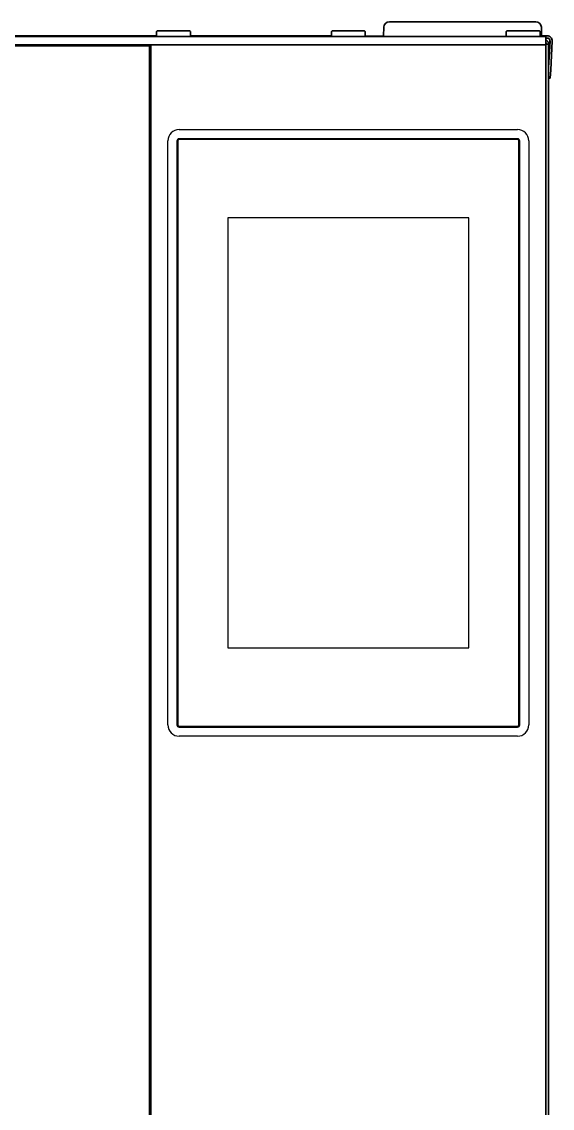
# Model space of a CAD drawing. Extents: x 6336 to 10269, y -393 to 3371.
# Drawn here: x 8991.3 to 9179.4, y 1875.4 to 2260.5 of the extents above; entities that cross this region are included whole.
import ezdxf

# ---------------------------------------------------------------- set-up
doc = ezdxf.new("R2010")
doc.units = 0
doc.header["$LTSCALE"] = 5
doc.layers.get('0').update_dxf_attribs({"linetype": 'CONTINUOUS', "lineweight": 0})
doc.layers.add('1', color=7, linetype='CONTINUOUS', true_color=0xffffff)
doc.layers.add('GEOM', color=7, linetype='CONTINUOUS')

msp = doc.modelspace()

# ---------------------------------------------------------------- linework, layer by layer
msp.add_line((9113.07, 2255.53), (9119.57, 2255.53))
at = {"layer": '1', "color": 7, "linetype": 'Continuous', "lineweight": 35}
for p, q in [((9039.32, 2257.28), (9039.07, 2257.03)), ((9039.07, 2257.03), (9039.07, 2255.53)), ((9039.32, 2257.28), (9050.82, 2257.28)), ((9051.07, 2257.03), (9050.82, 2257.28)), ((9051.07, 2255.53), (9051.07, 2257.03)), ((9101.32, 2257.28), (9101.07, 2257.03)), ((9101.07, 2257.03), (9101.07, 2255.53)), ((9101.32, 2257.28), (9112.82, 2257.28)), ((9113.07, 2257.03), (9112.82, 2257.28)), ((9113.07, 2255.53), (9113.07, 2257.03)), ((9119.57, 2255.53), (9119.63, 2258.56)), ((9121.63, 2260.53), (9173.52, 2260.53)), ((9163.32, 2257.28), (9163.07, 2257.03)), ((9163.07, 2257.03), (9163.07, 2255.53)), ((9163.32, 2257.28), (9174.82, 2257.28)), ((9175.07, 2257.03), (9174.82, 2257.28)), ((9175.07, 2255.53), (9175.07, 2257.03)), ((9175.52, 2258.56), (9175.57, 2255.53)), ((8431.07, 2255.28), (9175.07, 2255.28)), ((8567.07, 2255.53), (9039.07, 2255.53)), ((9039.07, 2255.53), (9039.32, 2255.28)), ((9050.82, 2255.28), (9051.07, 2255.53)), ((9051.07, 2255.53), (9101.07, 2255.53)), ((9101.07, 2255.53), (9101.32, 2255.28)), ((9112.82, 2255.28), (9113.07, 2255.53)), ((9119.57, 2255.28), (9119.57, 2255.53)), ((9163.07, 2255.53), (9163.32, 2255.28)), ((9174.82, 2255.28), (9175.07, 2255.53)), ((9175.07, 2255.53), (9176.57, 2255.53)), ((9175.07, 2255.28), (9177.07, 2255.28)), ((9176.57, 2255.53), (9177.57, 2255.53)), ((9177.07, 2255.28), (9177.07, 2252.28)), ((9177.07, 2254.73), (9177.57, 2254.73)), ((9178.52, 2253.67), (9178.07, 2245.19)), ((9178.57, 2253.67), (9178.07, 2244.16)), ((9179.37, 2253.63), (9178.84, 2243.52)), ((8567.07, 2252.28), (9039.07, 2252.28)), ((9036.57, 2252.03), (8569.57, 2252.03)), ((9001.57, 2252.03), (9001.57, 2252.28)), ((9035.57, 2252.28), (9035.57, 2252.03)), ((9035.59, 2252.28), (9035.59, 2252.03)), ((9036.07, 2252.28), (9036.07, 2252.03)), ((9036.57, 1401.03), (9036.57, 2252.03)), ((9037.07, 1400.78), (9037.07, 2252.28)), ((9039.07, 2252.28), (9175.07, 2252.28)), ((9177.07, 2252.28), (9175.07, 2252.28)), ((9178.07, 2252.53), (9177.07, 2252.53)), ((9177.07, 2252.28), (9177.07, 2252.28)), ((9177.07, 1400.78), (9177.07, 2252.28)), ((9178.07, 2252.53), (9178.07, 1374.13)), ((9178.84, 2243.52), (9178.68, 2240.53)), ((9178.68, 2240.53), (9178.07, 2240.56))]:
    msp.add_line(p, q, dxfattribs=at)
at = {"layer": '1', "color": 51, "linetype": 'Continuous', "lineweight": 13}
for p, q in [((9004.57, 2252.28), (9004.57, 2252.03)), ((9033.57, 2252.03), (9033.57, 2252.28))]:
    msp.add_line(p, q, dxfattribs=at)
at = {"layer": '1', "color": 7, "linetype": 'Continuous', "lineweight": 35}
for centre, radius, start, end in [((9121.63, 2258.53), 2, 90, 179), ((9173.52, 2258.53), 2, 1, 90), ((9177.57, 2253.73), 1.8, 357, 90), ((9177.57, 2253.73), 1, 357, 90)]:
    msp.add_arc(centre, radius, start, end, dxfattribs=at)
msp.add_ellipse((9177.52, 2253.73), major_axis=(0.726, 0.689), ratio=0.998716, start_param=-0.810936, end_param=0.810936, dxfattribs=at)
for points, knots in [([(9175.09, 2256.03), (9175.14, 2256.01), (9175.19, 2255.98), (9175.25, 2255.95), (9175.27, 2255.94), (9175.3, 2255.92), (9175.32, 2255.91), (9175.36, 2255.87), (9175.39, 2255.85), (9175.47, 2255.78), (9175.51, 2255.73), (9175.54, 2255.67), (9175.54, 2255.65), (9175.55, 2255.63), (9175.56, 2255.62), (9175.57, 2255.58), (9175.57, 2255.55), (9175.57, 2255.53)], [0, 0, 0, 0, 0.162975, 0.162975, 0.232727, 0.232727, 0.302479, 0.302479, 0.441983, 0.441983, 0.720992, 0.720992, 0.790744, 0.790744, 0.860496, 0.860496, 1, 1, 1, 1]), ([(9177.09, 2254.13), (9177.15, 2254.1), (9177.21, 2254.06), (9177.37, 2253.96), (9177.46, 2253.88), (9177.63, 2253.72), (9177.7, 2253.62), (9177.8, 2253.48), (9177.83, 2253.43), (9177.87, 2253.35), (9177.89, 2253.32), (9177.91, 2253.27), (9177.92, 2253.24), (9177.98, 2253.1), (9178.02, 2252.99), (9178.06, 2252.76), (9178.07, 2252.64), (9178.07, 2252.53)], [0, 0, 0, 0, 0.109331, 0.109331, 0.287465, 0.287465, 0.465599, 0.465599, 0.554666, 0.554666, 0.599199, 0.599199, 0.643732, 0.643732, 0.821866, 0.821866, 1, 1, 1, 1]), ([(9177.27, 2252.53), (9177.27, 2252.59), (9177.27, 2252.66), (9177.25, 2252.74), (9177.25, 2252.75), (9177.24, 2252.78), (9177.23, 2252.8), (9177.22, 2252.85), (9177.21, 2252.88), (9177.17, 2252.97), (9177.14, 2253.03), (9177.1, 2253.08), (9177.1, 2253.09), (9177.1, 2253.09)], [0, 0, 0, 0, 0.326357, 0.326357, 0.407946, 0.407946, 0.489535, 0.489535, 0.652714, 0.652714, 0.979071, 0.979071, 1, 1, 1, 1])]:
    msp.add_open_spline(points, degree=3, knots=knots, dxfattribs=at)
at = {"layer": 'GEOM', "color": 7, "linetype": 'Continuous'}
for p, q in [((9047.07, 2222.28), (9167.07, 2222.28)), ((9043.07, 2011.28), (9043.07, 2218.28)), ((9046.32, 2218.28), (9046.32, 2011.28)), ((9046.62, 2218.28), (9046.62, 2011.28)), ((9167.07, 2219.03), (9047.07, 2219.03)), ((9167.07, 2218.73), (9047.07, 2218.73)), ((9167.52, 2011.28), (9167.52, 2218.28)), ((9167.82, 2011.28), (9167.82, 2218.28)), ((9171.07, 2218.28), (9171.07, 2011.28)), ((9064.4, 2190.98), (9064.4, 2038.58)), ((9149.74, 2190.98), (9064.4, 2190.98)), ((9149.74, 2038.58), (9149.74, 2190.98)), ((9064.4, 2038.58), (9149.74, 2038.58)), ((9047.07, 2010.83), (9167.07, 2010.83)), ((9047.07, 2010.53), (9167.07, 2010.53)), ((9167.07, 2007.28), (9047.07, 2007.28))]:
    msp.add_line(p, q, dxfattribs=at)
for centre, radius, start, end in [((9047.07, 2218.28), 4, 90, 180), ((9167.07, 2218.28), 4, 0, 90), ((9047.07, 2218.28), 0.75, 90, 180), ((9047.07, 2218.28), 0.45, 90, 180), ((9167.07, 2218.28), 0.75, 0, 90), ((9167.07, 2218.28), 0.45, 0, 90), ((9047.07, 2011.28), 4, 180, 270), ((9047.07, 2011.28), 0.75, 180, 270), ((9047.07, 2011.28), 0.45, 180, 270), ((9167.07, 2011.28), 4, 270, 0), ((9167.07, 2011.28), 0.75, 270, 0), ((9167.07, 2011.28), 0.45, 270, 0)]:
    msp.add_arc(centre, radius, start, end, dxfattribs=at)

doc.saveas('drawing.dxf')
